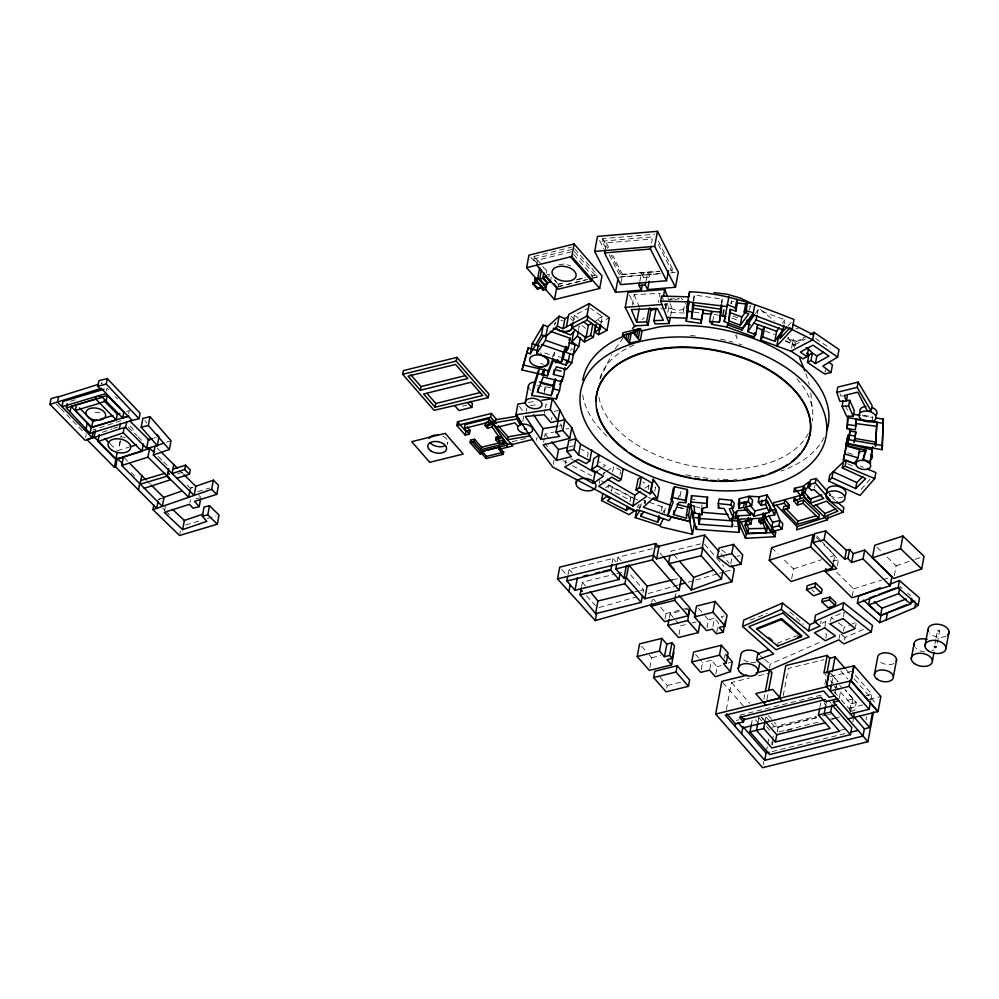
<?xml version="1.0" encoding="UTF-8"?>
<svg xmlns="http://www.w3.org/2000/svg" width="999" height="999" viewBox="0 0 999 999"><rect width="100%" height="100%" fill="white"/><g stroke="black" fill="none" stroke-linecap="round" stroke-linejoin="round"><path stroke-width="0.75" stroke-dasharray="5 3.75" d="M693.843 300.961L694.268 295.017L722.202 299.088L721.89 303.459M731.168 303.933L731.455 301.011L733.828 301.81M701.698 507.28L702.035 504.77M85.677 437.487L86.214 434.627M106.418 391.046L106.955 388.161L110.14 391.408M119.281 445.841L121.154 435.901M119.418 445.866L121.279 435.914M128.696 413.623L129.208 410.864M164.573 510.864L165.422 506.281M179.82 533.966L180.382 530.906M193.094 487.337L190.359 488.274L193.119 487.187M189.86 502.772L190.434 499.712M447.34 444.505L447.827 441.92M537.275 263.449L533.379 258.978L533.841 256.468L571.416 247.215M536.638 265.135L537.574 260.127L571.378 251.798M546.278 273.139L546.753 270.629L542.669 265.971M548.826 276.673L549.288 274.163L547.252 274.675M522.789 421.153L523.751 416.009M550.511 281.031L551.223 277.272M526.323 411.138L526.835 408.441M554.17 279.757L558.066 284.228L557.604 286.738L587.662 279.32M557.729 289.298L558.666 284.29L555.057 280.157M544.268 392.644L545.104 388.224M536.451 440.222L536.95 437.525M554.745 352.222L554.045 355.981L541.233 351.91M544.405 413.361L545.167 409.328M545.417 407.979L546.166 403.933L548.126 406.168M543.606 442.257L544.355 438.224M544.605 436.875L545.117 434.178L553.995 431.993M551.485 419.842L551.985 417.145M573.401 320.879L574.437 315.309L588.124 308.266M570.354 350.487L572.202 348.351M553.234 464.398L553.995 460.352M578.471 330.357L579.283 326.061L576.46 328.933M561.226 428.296L561.738 425.599L559.877 423.476M592.007 278.459L592.469 275.949L572.39 252.947M605.769 248.014L602.272 241.146L602.734 238.636L654.832 234.228M593.668 277.847L596.678 277.098L597.14 274.6L573.926 248.002M605.057 250.062L606.393 242.894L652.297 239.011L650.948 246.166M565.234 464.348L565.996 460.314M600.961 323.589L602.26 316.633L590.659 308.391M660.601 273.489L620.466 276.885L620.941 274.375L611.138 255.132M587.462 456.88L588.224 452.834L581.43 449.338M620.928 283.192L622.539 274.6L612.712 255.307M567.994 575.137L569.093 569.28L613.011 558.453L616.058 561.938M632.205 305.132L634.178 294.605L660.064 293.381L658.378 302.397M599.188 483.454L599.7 480.756M581.63 586.376L582.429 582.167L615.309 574.063M603.671 474.925L604.183 472.227M639.785 281.593L641.395 273.002L643.731 277.597L643.206 280.382M646.003 281.069L647.614 272.477L649.949 277.073L649.437 279.857M608.016 488.111L608.541 485.327L635.089 499.138M612.724 471.728L613.723 466.346L620.766 470.429M611.525 491.433L612.3 487.262L609.502 489.585M620.017 474.463L620.516 471.778M612.187 562.849L613.011 558.453M617.22 561.6L618.044 557.205L653.296 548.513M665.559 307.917L666.296 303.946M665.671 308.291L666.233 305.294L664.173 301.323M658.329 241.096L673.039 269.967L672.564 272.465L657.866 243.606M630.044 501.523L630.819 497.34L628.433 499.325L610.851 490.284M684.415 313.024L667.819 312.4L669.43 303.808M670.616 315.984L672.027 308.466L670.167 303.596M639.36 508.828L640.122 504.782M640.521 507.792L641.283 503.758M644.08 503.196L644.58 500.499M645.242 503.708L645.741 501.011L642.032 499.712M648.164 489.522L648.925 485.489L642.894 481.98M683.316 311.576L684.415 305.657M654.832 491.133L655.594 487.1L653.309 489.185M693.206 300.749L694.268 295.017M643.031 592.569L643.556 589.76L627.26 571.103M661.438 510.814L662.2 506.768L659.677 511.401M664.298 513.249L665.297 507.854L648.488 501.973M651.835 602.135L652.335 599.425M679.957 496.903L680.968 491.496L683.678 491.633M712.699 321.541L714.035 314.385L711.388 311.351M649.862 667.594L651.698 657.779L647.652 653.146M721.403 303.384L722.202 299.088M665.022 618.893L666.033 613.486L659.315 605.781M669.255 618.119L670.079 613.723L679.969 611.288M675.474 596.303L675.973 593.606M730.943 303.733L731.455 301.011M666.783 688.049L667.257 685.514L658.628 675.636M678.97 634.602L680.619 625.799L686.276 624.412M749.612 309.79L750.386 305.706L748.663 307.967M757.167 314.21L757.979 309.915L784.902 319.805L784.103 324.101M706.992 627.909L708.503 619.792L703.508 614.06M701.261 669.542L702.597 662.449L699.587 659.003M712.886 626.448L714.41 618.331L708.503 619.792M709.877 668.768L711.463 660.264L702.597 662.449M716.695 632.454L718.468 622.989L714.41 618.331M730.756 563.736L731.905 557.617L735.963 556.618M715.883 673.938L717.207 666.845L711.463 660.264M724.487 657.929L725.274 653.671M791.558 348.226L792.394 343.706L806.043 336.551M792.519 344.056L793.968 336.288M726.373 709.652L731.455 682.492L749.462 678.046M785.514 340.647L794.879 344.667L795.354 342.158L787.324 338.723M751.323 724.712L752.135 720.441M758.066 721.815L758.79 717.906M769.505 667.969L770.229 664.11L821.49 641.583M763.898 699.337L765.009 693.393M824.924 372.565L825.486 369.555M766.895 699.662L768.019 693.631M765.072 721.328L765.796 717.419M791.67 578.708L793.506 568.881L782.554 558.279M814.422 488.124L814.984 485.127M763.124 764.71L763.673 761.738M766.345 751.573L767.469 745.579M767.756 744.08L768.868 738.086M771.628 744.505L772.165 741.658M772.427 740.234L773.226 735.951M772.414 744.942L773.538 738.935M783.228 695.641L788.311 668.468L823.825 659.715M777.259 732.13L778.233 726.922L774.337 722.452M829.482 495.554C831.867 493.431 829.657 496.815 829.557 495.104M820.591 623.451L821.078 620.879M833.503 562.4L834.814 555.394L819.58 540.634M862.412 414.847L863.061 415.884L872.714 417.432M824.899 626.585L825.861 621.453L829.457 624.138M837.299 565.684L838.411 559.765L821.927 541.595M825.786 638.199L826.498 634.353L822.876 631.693M830.531 621.378L831.255 617.519L844.267 612.187L843.306 617.32M871.952 421.491L872.826 416.833L863.173 415.284M819.804 707.829L820.778 702.622M824.874 684.265L825.911 678.696M825.786 705.119L827.01 698.601L831.106 703.296M839.048 638.586L839.759 634.74M831.655 683.491L833.066 675.973M843.493 631.031L844.217 627.185L850.961 624.412M852.197 596.266L853.583 588.873L835.826 571.353M844.617 640.047L845.092 637.474L864.247 629.058M835.039 693.456L835.826 689.26M836.088 687.874L836.875 683.678M839.272 698.301L840.833 689.909M855.406 627.335L856.131 623.476M849.625 710.389L850.848 703.87L839.672 691.071M850.561 712.437L853.084 698.913M852.871 721.765L853.396 718.905M866.033 719.842L866.595 716.845M870.791 700.287L871.915 694.268L853.883 673.626M894.33 575.624L896.165 565.809L883.316 553.471M934.977 643.893L935.801 639.46M936.088 637.986L937.499 630.444L939.06 630.219L939.609 630.844L937.124 644.13M939.609 630.844L938.548 631.38L937.462 630.606M552.422 357.505L554.507 352.123M677.297 499.687L680.968 491.496M599.912 379.27L611.563 354.695M662.012 514.847L665.297 507.854M615.247 348.713L622.689 338.536M638.873 504.47L637.3 506.843L641.658 508.254M644.255 503.246L645.741 501.011M755.456 313.424L757.979 309.915M782.417 323.251L784.902 319.805M861.15 489.41L869.979 479.295M787.861 326.086L791.957 321.69M642.032 319.618L644.168 317.657M605.581 487.774L608.541 485.327M669.655 299.663L671.49 298.326M598.513 470.292L601.985 467.894M603.134 467.095L605.444 465.497L598.938 461.713M603.071 473.738L605.444 472.09M606.63 471.266L613.723 466.346M645.092 488.136L648.925 485.489M594.18 322.078L602.26 316.633L597.015 319.343L600.948 322.14L609.34 317.819M794.879 344.667L805.569 339.048M664.822 304.757L667.494 303.471A9.316 5.582 10.6 0 0 675.536 310.002A9.316 5.582 10.6 0 0 685.539 306.968M822.027 623.301L825.861 621.453M852.322 623.863L855.019 622.752M750.074 620.242L767.107 613.448M777.197 643.319L797.389 635.539M675.411 299.775L679.183 298.339M558.953 264.81L565.134 263.773L570.779 266.109M102.385 432.292L112.175 428.883M113.586 428.409L117.782 426.948M158.429 499.175L161.239 498.201M158.329 499.675L163.948 497.727M717.207 666.845L721.315 665.446M728.171 663.099L732.279 661.688M896.165 565.809L913.76 559.815M915.234 559.315L924.038 556.318M166.646 442.207L171.004 440.734M120.941 420.729L92.832 430.032M793.506 568.881L821.54 559.727M830.381 556.83L834.814 555.394M197.765 491.72L209.603 487.987M101.174 383.241L102.348 382.879L101.124 383.491M117.457 450.774L129.083 447.127M853.583 588.873L881.568 580.107M883.029 579.645L888.923 577.809M177.635 473.813L183.254 472.065M185.602 525.012L201.586 520.242M207.392 518.506L216.109 515.896M126.511 411.476L129.246 410.664M70.392 401.273L76.299 399.538M599.125 607.529L636.263 596.965M648.151 593.581L677.859 585.127M688.261 582.167L694.193 580.481M695.679 580.057L717.969 573.726M719.455 573.301L723.913 572.027M725.399 571.603L731.33 569.917M651.698 657.779L660.589 655.556M533.379 258.978L572.439 249.35M558.066 284.228L562.574 283.117M577.609 279.408L585.127 277.56M591.133 276.074L597.14 274.6M558.666 284.29L561.6 283.566M576.298 279.932L585.127 277.759M558.341 286.701L585.451 280.02M592.981 278.159L599.013 276.673M153.634 438.186L156.306 437.537M462.537 406.118L466.795 405.07M195.954 498.738L199.688 497.814M554.383 411.413L558.528 410.389M512.225 441.745L525.611 438.436M565.846 429.071L568.806 428.334M568.931 446.978L573.401 445.879L570.616 442.682M700.611 543.868L670.816 551.211L672.802 553.496M616.808 573.688L622.777 572.215M737.312 556.281L740.009 555.619M672.514 579.857L678.496 578.384M634.727 591.945L639.135 590.859M640.609 590.484L643.556 589.76M832.679 561.176L838.411 559.765M666.033 613.486L689.672 607.654M685.626 609.889L689.872 608.841M691.932 623.014L696.178 621.965M724.138 615.933L721.216 616.658L724.263 620.142M667.257 685.514L682.192 681.842M758.466 675.824L770.479 672.864M830.331 676.648L851.885 671.328M739.897 715.172L821.353 695.092M736.213 720.454L738.835 719.804M847.676 700.249L855.981 698.201M866.121 695.704L871.915 694.268M850.848 703.87L859.152 701.822M869.28 699.325L880.868 696.478M772.352 727.222L816.195 716.408M849.462 708.204L863.074 704.844M778.233 726.922L816.707 717.432M822.627 715.971L827.06 714.884M828.533 714.522L832.979 713.423M816.233 717.894L775.599 727.909L771.503 723.214M850.723 711.363L854.744 710.376L856.255 702.547L845.079 689.735L856.205 702.559M779.183 731.805L818.306 722.152M828.845 719.555L833.353 718.443M834.864 718.081L839.372 716.957M786.75 730.531L792.769 729.058M831.905 719.405L836.425 718.293M839.847 730.406L845.828 728.933M772.115 751.573L846.203 733.303M736.75 334.94L735.701 335.127L737.1 338.786L738.199 338.748L737.237 336.213M558.853 426.061L561.738 425.599M528.371 402.41L537.337 401.011M530.232 405.469L538.923 404.632M602.272 241.146L654.357 236.726M620.941 274.375L659.577 271.104M670.042 270.217L673.039 269.967M622.539 274.6L659.515 271.466M618.306 277.285L661.263 273.651M670.554 272.864L675.199 272.465M643.731 277.597L649.949 277.073M660.764 308.816L672.027 308.466M843.418 395.966L840.808 396.004L839.947 393.469M560.814 320.704L563.086 320.766M733.978 526.248L737.037 526.473M692.856 499.413L695.042 499.625M695.379 335.989L692.582 335.639A108.491 64.985 10.6 0 0 689.51 335.539M536.825 385.701L550.636 387.575M694.08 312.125L700.012 312.987M714.035 314.385L718.506 315.185M796.078 328.371L798.338 328.983M540.097 352.934L541.396 353.184M540.471 363.549L543.419 364.223M677.684 507.317L686.201 509.353M695.454 506.693L699.837 507.754M556.493 369.618L562.2 371.066M556.343 370.429L562.05 371.865M558.229 356.593L561.101 357.342M678.683 507.267L686.013 509.153M847.651 452.734L853.158 454.545M648.226 497.465L651.111 498.476M733.066 316.084L738.448 318.069M731.78 318.119L738.86 320.716M765.072 331.006L774.575 334.49M785.289 341.096L796.003 346.004M860.351 466.108L863.173 467.282M847.539 463.748L854.432 466.92M562.924 460.626L567.02 462.787M572.464 465.671L591.545 475.736M601.086 480.769L632.429 497.327M633.791 498.039L637.886 500.199M570.791 458.616L573.488 460.177M829.782 495.279L831.28 496.241A9.678 5.794 10.6 0 0 842.881 497.015M815.596 338.499L830.369 348.551M574.437 315.309L578.246 318.019M681.306 298.401L682.767 299.625M760.501 309.503L774.35 320.816M831.255 617.519L833.616 619.28M838.323 622.789L844.217 627.185M721.39 549.712L726.061 553.221M841.021 634.253L845.092 637.474M760.077 655.719L763.461 658.516M764.585 659.452L770.229 664.11M570.953 316.208L575.349 319.88M582.067 325.499L585.551 328.409M570.479 318.718L572.677 320.554M832.067 497.727L835.614 500.711M811.912 589.835L814.247 591.858M899.974 586.413L902.147 588.311M907.591 593.044L910.863 595.879M789.847 611.85L803.533 624.313M876.897 547.302L882.254 552.435M816.32 537.474L818.493 539.585M771.615 547.677L778.184 554.033M162.762 508.266L164.947 510.389M166.034 511.451L169.293 514.635M128.234 427.023L137.063 435.726M138.174 436.825L143.694 442.257M158.217 456.593L162.5 460.814M163.574 461.875L168.931 467.157M187.15 485.114L190.359 488.274M157.168 448.052L160.489 451.348M179.583 470.279L182.829 473.501M146.865 480.744L150.075 483.928M110.065 443.731L116.334 450.074M115.434 396.815L117.557 398.976M124.463 457.929L127.71 461.238M131.393 472.677L134.64 475.999M56.356 404.108L59.553 407.38M60.614 408.466L85.14 433.541M586.463 595.791L595.604 605.731M816.782 535.926L820.903 540.459M829.27 492.957L830.856 494.78M829.182 493.406L830.768 495.229M574.462 251.661L596.678 277.098M537.574 260.127L541.658 264.797M533.841 256.468L538.723 262.063M542.632 266.546L544.58 268.781M530.919 257.38L535.826 262.999M846.203 669.655L850.236 674.288M854.282 678.908L874.475 702.035M840.846 670.978L847.914 679.07M829.332 671.703L838.074 681.705L831.792 674.587M839.672 685.189L841.358 687.125M720.978 553.808L729.183 563.199M824.762 673.988L826.435 675.911M830.656 680.744L834.664 685.339M835.664 686.475L838.661 689.922M834.265 686.513L835.951 688.448M834.427 691.982L837.399 695.379M841.345 699.912L853.208 713.498M704.595 544.293L715.721 557.03M716.733 558.191L723.813 566.296M824.2 703.371L826.148 705.606M673.788 554.632L677.772 559.19M660.039 553.096L662.087 555.432M698.513 608.341L702.509 612.911M545.117 434.178L548.951 438.573M768.481 715.746L773.363 721.328M766.37 717.332L770.479 722.027M731.455 682.492L749.637 703.308M761.75 717.182L764.772 720.654M761.338 717.644L763.386 719.992M670.079 613.723L674.874 619.218M675.824 620.317L678.708 623.601M758.666 717.544L761.638 720.941M766.583 726.61L770.529 731.131M618.044 557.205L621.091 560.701M653.558 599.175L655.469 601.373M722.826 682.529L743.206 705.843M755.431 719.829L759.515 724.5M695.566 654.407L698.576 657.854M641.595 646.203L646.64 651.985M569.093 569.28L572.14 572.764M561.613 569.305L566.333 574.7M144.855 420.716L146.865 423.027M199.063 495.379L200.924 497.514M582.429 582.167L587.275 588.049M788.199 337.612L794.704 347.452M544.88 443.094L547.577 446.703M519.492 406.381L523.439 412.262M661.438 296.029L663.486 300M649.113 271.99L650.424 274.563M642.894 272.515L644.205 275.087M606.393 242.894L609.203 248.414M602.734 238.636L607.642 248.264M609.265 254.895L620.466 276.885M599.562 240.484L603.721 248.664M629.358 294.967L633.94 304.208M845.416 405.681L847.651 410.676M634.178 294.605L639.497 307.267M668.044 298.064L669.705 302.385M664.522 303.771L667.819 312.4M685.227 303.284L685.476 304.046M805.881 373.576L809.265 384.49M810.813 392.894L812.075 407.093M544.78 386.863A8.467 5.07 10.6 0 1 544.03 390.671M530.881 390.297A8.467 5.07 10.6 0 1 529.532 389.086M125.362 437.262A11.464 6.868 10.6 0 1 122.44 437.175M130.182 426.173A11.464 6.868 10.6 0 1 133.604 431.468M99.888 412.674A9.99 5.994 10.6 0 1 92.37 411.238M442.994 436.376A9.553 5.719 10.6 0 1 447.54 443.394M946.078 636.101A10.627 6.369 10.6 0 1 929.507 632.954M933.778 649.65A10.702 6.406 10.6 0 1 932.129 650.811M924.687 651.897A10.702 6.406 10.6 0 1 915.459 647.639M893.893 663.586A9.615 5.757 10.6 0 1 878.908 660.739M755.893 662.187A10.127 6.069 10.6 0 1 750.911 662.462M748.313 661.962A10.127 6.069 10.6 0 1 742.17 658.428M824.1 437.462A124.775 74.738 10.6 0 1 781.218 471.066M737.075 479.208A124.775 74.738 10.6 0 1 734.078 479.308M728.034 479.37A124.775 74.738 10.6 0 1 717.432 479.033M708.216 478.271A124.775 74.738 10.6 0 1 683.716 474.2M606.905 436.138A124.775 74.738 10.6 0 1 582.542 393.956M808.266 433.591A108.491 64.985 10.6 0 1 693.781 466.321A108.491 64.985 10.6 0 1 598.526 394.568M600.049 377.884A108.491 64.985 10.6 0 1 635.252 344.43M720.591 339.136A108.491 64.985 10.6 0 1 732.816 342.083M738.835 343.881A108.491 64.985 10.6 0 1 741.795 344.855M796.952 378.808A108.491 64.985 10.6 0 1 812.387 421.191M803.733 337.837A8.791 5.257 10.6 0 1 796.565 340.959A8.791 5.257 10.6 0 1 787.849 337.375M670.004 299.812A9.316 5.582 10.6 0 1 678.87 299.325M555.019 324.063A8.791 5.257 10.6 0 1 555.856 322.864M554.408 325.199A8.891 5.332 10.6 0 1 555.531 322.627"/><path stroke-width="1.5" d="M849.138 428.459L849.987 430.994L847.889 443.681L882.117 449.7L883.328 419.13L875.748 417.919M882.117 449.7L883.328 419.13M882.567 423.189L847.577 417.582L847.102 428.708L855.406 429.807L856.393 419.48L865.184 420.641M876.91 422.19L875.449 446.241L876.91 422.19L868.106 421.029M847.102 428.708L848.213 416.296M693.631 303.933L693.306 308.391L703.246 309.84L701.111 323.439L686.263 321.278L687.674 301.835L689.547 291.82C726.211 292.832 760.326 306.156 794.005 319.493L792.132 329.508L776.772 346.004L778.646 335.989L786.837 327.185M687.424 313.137L688.286 301.273M686.263 321.278L688.898 300.711M689.223 296.266L689.547 291.82M701.111 323.439L701.373 319.855L691.433 318.419L692.931 302.185M721.79 304.907L721.253 312.188L711.388 311.351L709.502 321.366L719.38 322.215L721.141 304.82M746.59 309.041L745.704 312.45L747.577 302.422L745.691 303.921L744.155 312.1L748.85 313.873L740.284 325.212L728.808 320.866L729.919 309.178L735.851 311.176L737.374 303.009L736.862 299.625L735.339 307.792L735.851 311.176M728.808 320.866L730.619 309.777M690.684 501.91L691.545 495.629L707.529 497.165L706.892 507.217L701.523 508.528L701.885 514.747L694.592 512.974L694.18 505.906L690.896 505.594L690.684 501.91L706.668 503.446L706.892 507.217M701.885 514.747L702.759 508.454M706.668 503.446L707.529 497.165M847.889 443.681L849.987 430.994L855.881 432.03L854.133 442.495L854.882 438.436L876.21 442.182M865.609 448.576L863.198 459.228L870.166 462.162L872.614 447.053M872.764 447.152L870.166 462.162M49.95 404.37L51.024 398.663L58.579 396.416L57.505 402.135L92.133 437.512L85.14 440.334L49.95 404.37L101.311 388.386L132.143 420.417L139.061 418.706L140.097 413.199L107.293 378.584L98.913 380.656L97.877 386.163L100.137 388.761M63.049 400.986L61.975 406.705L105.919 393.668M132.143 420.417L90.085 433.379L66.371 407.854L67.17 403.571M70.042 412.063L71.116 406.356L95.155 399.2M103.983 400.624L117.308 414.21L116.234 419.93L91.746 427.21L75.362 410.489L76.424 404.77M86.151 428.871L87.213 423.164L71.116 406.356M96.428 396.316L95.892 399.175L99.675 403.034L106.144 401.111L107.205 395.404L100.749 397.327M90.085 433.379L91.146 427.672L87.213 423.164M91.746 427.21L92.82 421.491L79.495 407.904M92.133 437.512L93.207 431.805M158.054 501.123L156.706 508.341L115.684 466.983L114.385 467.307L87.025 439.685L94.081 437.55L95.38 430.656M139.061 418.706L106.269 384.091L107.293 378.584M143.357 444.018L141.995 451.286L115.822 459.49L98.027 441.533L99.326 434.64M94.081 437.55L119.393 428.996L120.429 423.489M128.184 416.383L122.69 418.007L123.764 412.3L107.205 395.404M114.385 467.307L117.12 452.522M115.684 466.983L117.308 458.316L122.727 463.848M141.995 451.286L123.239 432.779L124.263 427.272M156.943 434.565L158.966 436.875L157.318 445.704L146.653 448.326L125.624 427.46L126.748 421.453M181.606 491.158L164.048 497.227L162.325 506.406L121.753 465.484L123.327 457.117L117.258 458.616M123.376 456.818L149.588 448.439M157.318 445.704L141.184 427.222L142.845 418.406L149.975 416.645L171.004 440.734L169.355 449.55L153.371 454.982L194.143 495.404L195.854 486.238L213.386 480.182L218.481 485.189L216.758 494.355L194.568 501.361L199.213 506.68L192.994 508.216L189.573 504.295L164.286 512.4L182.642 529.62L206.83 521.378L202.322 516.208L204.033 507.042L209.503 505.694L219.018 515.022L217.307 524.2L179.533 535.489L152.947 509.64L153.809 505.057M169.355 449.55L148.327 425.462L149.975 416.645M138.436 490.197L139.798 482.967M141.771 475.574L140.147 484.24L167.245 476.173L168.694 468.469M146.653 448.326L148.314 439.51L152.31 438.524M190.072 489.785L188.674 497.302L147.952 457.155L149.638 448.139L153.933 452.36M153.371 454.982L155.02 446.166L163.736 443.206M173.764 464.51L172.078 473.526L184.703 469.592L189.435 474.3L176.811 478.221M184.703 469.592L185.527 465.184L172.902 469.118M189.435 474.3L190.272 469.88L185.527 465.184M182.642 529.62L184.353 520.442L172.477 509.303M199.213 506.68L200.637 499.038M216.758 494.355L211.663 489.348L213.386 480.182M217.307 524.2L207.78 514.86L209.503 505.694M402.672 374.313L403.359 370.604L456.918 357.392L488.848 393.981L488.149 397.689L434.115 410.327L402.672 374.313L456.218 361.101L488.149 397.689M420.342 390.247L408.054 376.173L455.581 364.46L467.869 378.534L420.342 390.247L421.041 386.538L410.801 374.812M435.139 407.205L423.601 393.968L471.116 382.255L482.667 395.479L435.139 407.205L435.839 403.496L427.172 393.569M456.218 361.101L456.918 357.392M467.082 426.923L470.092 430.382L469.405 434.09L465.234 435.114L456.855 425.512L457.542 421.803L491.358 413.474L496.091 418.893L494.193 424.612L512.799 445.929L498.901 449.35L499.338 447.003M469.405 434.09L464.373 428.321L465.072 424.625L489.023 418.706L507.442 444.468L506.905 447.377M465.234 435.114L465.934 431.406L457.542 421.803M454.945 405.869L459.003 410.527L471.778 407.38L472.465 403.671L470.429 401.348M486.163 458.553L486.563 456.406L482.205 451.411L499.3 447.202L503.658 452.185L503.246 454.345L486.163 458.553L481.805 453.571L480.069 453.996L470.104 442.582L470.554 440.222L474.55 439.235L481.555 447.252L481.106 449.612L503.933 443.981L504.483 441.071M481.106 449.612L474.113 441.595L474.55 439.235M487.475 428.234L488.012 425.337L492.669 424.188L492.12 427.097L487.475 428.234L485.114 425.549L485.664 422.639L488.111 422.028M480.069 453.996L480.519 451.635L470.554 440.222M481.805 453.571L482.242 451.211M485.114 425.549L490.01 424.338L488.336 422.415L489.023 418.706M496.366 423.564L490.659 417.182L491.358 413.474M490.01 424.338L490.709 420.629M494.193 424.612L494.892 420.904L491.645 421.703M535.077 278.684L543.294 288.112L546.003 287.437L537.787 278.022L535.077 278.684L534.702 280.694L537.4 280.032L526.61 267.67L528.958 255.145L574.15 243.993L602.022 275.936L599.675 288.461L554.495 299.6L545.629 289.448L546.853 282.929M503.496 439.672L502.959 442.582L499.063 443.544L495.679 439.66L496.116 437.3L500.586 436.201L503.396 440.222L499.5 441.183L496.116 437.3M499.063 443.544L499.5 441.183M495.679 439.66L500.149 438.561L500.686 435.651M545.629 289.448L542.919 290.11L541.183 288.112L537.4 289.048L532.817 283.803L533.004 282.804L536.788 281.868L541.371 287.113L537.587 288.049L533.004 282.804M532.817 283.803L536.6 282.879L536.975 280.869M498.151 425.624L507.967 436.85L507.417 439.76L530.069 435.889M537.4 280.032L539.747 267.495M569.78 353.559L568.431 360.714L565.958 365.072L553.109 360.989L547.39 375.799L522.015 369.967L528.246 347.789L531.268 348.738M537.4 289.048L537.587 288.049M539.56 280.057L541.52 269.53M522.015 369.967L528.246 347.789M636.788 509.527L635.277 517.607L659.989 525.624L661.163 526.96L692.457 534.315L689.859 521.49L671.415 517.07L669.043 520.641L639.11 510.177L635.864 510.976L552.734 467.082L535.689 444.255L515.884 414.81L517.907 404.033L525.374 402.872M542.807 278.296L539.747 279.058L544.455 284.44L547.502 283.691L542.807 278.296L543.831 272.789M541.183 288.112L541.558 286.114M496.628 427.397L514.985 422.877L518.044 426.386A7.63 4.57 10.6 0 0 523.863 433.191A7.63 4.57 10.6 0 0 532.692 429.67A7.63 4.57 10.6 0 0 523.801 424.088L520.267 424.687L516.82 419.031L517.357 416.121L495.941 419.705M527.31 352.797L530.332 353.758L532.205 343.731L543.294 325L547.727 326.623L559.128 316.196L564.947 318.644L568.281 316.883M542.919 290.11L543.294 288.112M545.616 276.648L542.994 277.297L547.702 282.692L550.324 282.043L545.616 276.648L545.816 275.649M544.268 285.452L544.455 284.44M518.056 417.257L520.816 421.778L520.267 424.687L518.044 426.386M525.324 402.572L528.346 386.388M547.502 283.691L547.702 282.692M566.033 346.303L563.111 359.016L561.351 362.113L536.675 353.471L538.548 343.444L544.143 335.065M550.324 282.043L550.511 281.031M530.332 353.758L541.421 335.015L543.294 325M559.877 384.415L561.45 380.219L559.54 390.434L556.393 398.838L531.843 395.517L533.753 385.289L538.224 370.791M539.485 368.756L531.843 395.517M541.421 335.015L545.854 336.638L547.727 326.623M536.675 353.471L545.466 340.297L546.54 334.578M554.495 299.6L556.843 287.075M539.385 381.955L553.046 385.414L555.544 378.721L553.633 388.948L551.136 395.629L537.474 392.182L538.299 387.799M543.444 375.499L544.542 369.655M547.39 375.799L548.326 370.791L553.009 358.678M545.854 336.638L557.255 326.211L559.128 316.196M599.675 288.461L571.803 256.531L574.15 243.993M623.189 468.743L621.178 479.52L618.756 481.206L611.713 477.122L598.688 486.151L632.879 505.993L646.902 496.266L636.051 489.96L639.385 487.637L650.049 493.831L652.06 483.054L641.395 476.873L623.189 468.743L580.594 444.105L575.948 438.786L571.765 427.609L564.847 419.667L558.029 421.353L556.006 432.13L559.715 436.376L540.983 439.398L543.006 428.621L533.429 414.647M565.097 368.231L563.461 376.998L553.371 374.45L554.195 370.067M557.255 326.211L563.074 328.659L564.947 318.644M557.13 362.437L557.679 359.515M551.136 395.629L554.757 380.244M540.983 439.398L525.312 416.521L544.155 414.71L550.973 422.527L557.904 420.829L550.262 409.465L552.285 398.688L541.82 400.312M566.408 326.898L568.756 314.373L589.285 303.571L609.34 317.819L607.005 330.344L598.613 334.665L594.667 331.868L595.966 324.9M561.351 362.113L563.224 352.085L564.984 349.001M556.393 398.838L557.217 394.455M580.319 337.962L578.721 346.553L573.164 354.87L565.746 352.272L566.808 346.541M537.474 392.182L543.169 376.96L561.713 381.655L562.262 378.733M592.782 324.238L590.696 335.364L586.051 337.762L572.102 327.847L573.139 322.277M565.746 352.272L568.369 348.326L570.254 338.311L550.199 331.281M565.958 365.072L566.895 360.065M567.482 363.574L568.031 360.651M578.721 346.553L571.778 341.833L573.651 331.818M557.904 420.829L559.915 410.052L552.285 398.688M573.164 354.87L575.037 344.855L568.856 342.682M553.371 374.45L556.318 366.82L566.383 369.405L571.803 362.874L573.726 352.659M571.778 341.833L577.41 336.089L578.209 331.793M642.432 284.553L641.383 290.122L615.484 292.32L594.667 251.436L597.477 236.401L657.467 231.318L678.296 272.203L675.486 287.237L647.602 289.598L645.267 285.002L645.741 282.505M591.808 449.875L589.785 460.639L578.571 454.87L573.938 449.55L575.948 438.786L568.756 440.559L566.733 451.323L571.378 456.643L556.505 460.314L558.528 449.538L551.823 441.858M556.505 460.314L543.094 444.955L569.755 438.386L562.824 430.444L564.847 419.667L559.915 410.052M536.638 265.135L557.729 289.298L591.533 280.969L592.007 278.459M563.074 328.659L586.937 316.096L589.285 303.571M572.102 327.847L587.15 320.092L587.936 315.909M577.41 336.089L584.365 341.895L585.414 336.338M586.051 337.762L588.399 325.237L591.883 323.439M569.755 438.386L571.765 427.609M668.443 270.717L666.57 280.731L620.666 284.628L604.52 252.922L605.057 250.062M584.365 341.895L593.369 337.262L595.704 324.737M598.613 334.665L600.436 324.925M594.667 331.868L599.924 329.158L600.699 324.987M578.571 454.87L580.594 444.105M731.231 565.546L734.302 569.068L731.942 581.705L595.279 620.579L557.529 578.871L559.727 567.145L655.644 543.493L658.841 547.152M615.484 292.32L618.019 278.783M620.042 573.626L618.943 579.482L575.024 590.309L566.895 581.006L567.719 576.61M568.856 591.833L570.229 584.502M591.708 469.468L593.731 458.691L599.263 454.857L597.24 465.634L591.708 469.468L603.421 476.273L593.044 483.466L564.735 467.045L578.059 459.415L586.201 463.611L589.785 460.639M649.874 307.917L650.824 310.165L648.014 325.187L634.39 325.836L625.237 307.355L628.059 292.32L664.747 289.435L667.494 296.628M593.294 482.117L595.054 472.689L597.365 471.091M622.464 335.264L622.926 332.767L640.172 328.546L642.107 330.781L640.234 340.809L629.358 343.181L622.464 335.264L633.978 332.442M575.024 590.309L577.385 577.684M624.188 337.25L624.65 334.74M625.911 339.223L626.848 334.215L634.365 332.367M642.507 595.379L641.183 602.397L595.591 613.636L580.057 594.792L581.368 587.774M627.634 341.196L629.045 333.678M641.383 290.122L639.048 285.539L639.522 283.029M629.358 343.181L631.231 333.154L633.953 332.555M601.535 500.536L606.455 496.453L610.214 498.389L607.417 500.711L626.348 510.452L628.746 508.466L634.44 510.864L629.033 514.685L601.535 500.536L602.834 493.581M648.014 325.187L646.59 321.828L636.688 322.29L639.21 308.766M666.57 280.731L650.424 249.038L650.948 246.166M634.84 334.615L635.776 329.608L637.499 331.581M636.563 336.601L637.974 329.083L639.697 331.056M675.486 287.237L654.657 246.353L657.467 231.318M638.286 338.574L640.172 328.546M647.602 289.598L649.175 281.243M646.59 321.828L649.125 308.291M595.591 613.636L597.951 601.011L590.184 591.583M595.279 620.579L596.59 613.561M670.329 317.482L669.205 323.501L655.144 323.938L653.87 320.629L656.131 308.591M669.205 323.501L660.651 301.099L661.588 296.091L688.611 296.828M618.943 579.482L610.814 570.179L611.912 564.31M663.411 296.591L664.747 289.435M626.348 510.452L627.122 506.281M681.48 577.659L679.108 590.284L644.767 598.751L626.348 577.659L623.975 578.246L615.846 568.931L616.67 564.535M632.879 505.993L634.889 495.217L639.997 491.67M636.051 489.96L638.061 479.183L641.395 476.873L639.385 487.637M623.975 578.246L626.336 565.609M641.183 602.397L624.899 583.741L626.211 576.723M626.348 577.659L628.721 565.022L647.127 586.126L644.767 598.751M660.177 517.544L657.654 522.177L640.759 516.258L641.258 513.573M650.049 493.831L651.935 492.519L651.236 490.034L653.246 479.258L659.39 487.962L657.367 498.738L653.571 497.877L643.319 507.23L671.415 517.07M688.361 308.129L686.488 318.144L666.882 317.42M691.433 318.419L693.306 308.391M657.654 522.177L658.915 515.447M679.108 590.284L652.572 559.877L653.396 555.481M731.942 581.705L702.21 547.639L656.643 558.878L653.446 555.219L655.644 543.493M637.212 656.518L639.572 643.88L661.85 638.386L666.808 644.08L664.447 656.705L669.592 655.444L672.165 658.391L667.032 659.665L671.578 664.872L649.338 670.404L637.212 656.518L659.477 651.023L664.447 656.705M656.643 558.878L659.003 546.241M701.373 319.855L703.246 309.84L711.388 311.351M679.108 595.554L689.672 607.654L688.161 615.771L664.522 621.603L651.073 606.193L651.573 603.483M674.2 510.551L673.438 514.61L686.663 518.281L686.425 514.91L688.448 504.083L690.584 504.358L691.882 510.676L689.859 521.49L667.856 515.821L669.879 504.994L672.052 499.413M667.856 515.821L673.289 501.873L671.191 499.463L673.214 488.636L674.675 486.725L687.337 489.535L687.737 491.845L685.714 502.672L678.945 502.31L673.438 514.61M671.191 499.463L672.639 497.552L674.675 486.725M753.583 323.077L757.604 324.55L755.731 334.578L753.995 336.988L727.072 327.098L712.162 324.4L712.699 321.541M723.026 570.504L721.44 578.921L691.308 590.034L668.443 563.848L670.017 555.419M685.714 502.672L685.314 500.362L687.337 489.535M719.38 322.215L721.253 312.188M653.608 677.559L654.795 671.241L677.185 665.721L689.647 679.994L688.473 686.313L666.071 691.832L653.608 677.559L676.011 672.04L688.473 686.313M659.477 651.023L661.85 638.386M722.814 315.809L723.925 309.89M744.155 312.1L746.053 310.589L753.333 312.912L742.319 328.221L724.213 321.566L727.384 304.695L735.339 307.792M724.213 321.566L725.736 313.399M728.908 296.528L727.035 306.556L687.674 301.835L660.651 301.099M700.149 622.389L698.226 632.642L678.421 637.524L667.881 625.449L668.98 619.592M689.859 521.49L688.561 515.184L690.584 504.358M688.161 615.771L674.712 600.362L675.474 596.303M727.072 327.098L727.871 322.802M728.833 323.264L728.496 325.125L741.97 330.07L752.984 314.76L754.857 304.745M739.223 519.592L740.084 526.685L739.023 532.405L696.253 529.295L693.094 517.432L694.168 511.713L694.767 512.412M669.592 655.444L671.952 642.819L666.808 644.08M692.457 534.315L694.48 523.538L691.87 510.726M732.779 523.801L732.242 526.648L699.038 524.238L698.264 517.807L699.063 513.523M672.165 658.391L674.537 645.766L671.952 642.819M696.253 529.295L696.79 526.448M671.578 664.872L673.938 652.247M699.038 524.238L700.112 518.531L699.487 513.386M740.284 325.212L741.82 317.045L745.242 312.512M676.011 672.04L677.185 665.721M691.308 590.034L693.681 577.41L679.757 561.463M698.226 632.642L687.674 620.566L689.872 608.841L695.629 615.434M741.97 330.07L742.319 328.221M702.21 547.639L704.57 535.014L656.293 546.915M721.44 578.921L701.223 555.756L702.796 547.34M746.54 322.789L747.052 320.08M755.731 334.578L747.689 331.631L749.562 321.603L754.607 314.598M694.492 616.87L696.515 606.043L715.072 601.473L727.06 615.209L725.037 626.036L719.193 627.472L723.264 632.13L716.445 633.816L712.374 629.158L706.48 630.606L694.492 616.87L713.036 612.3L725.037 626.036M718.244 503.608L719.118 499.001L731.768 500.299L734.277 503.171L733.416 507.792L729.307 508.803L732.979 517.22L735.464 516.608L737.075 518.568L729.757 519.255L724.1 508.566L718.431 507.979L718.244 503.608L730.906 504.907L733.416 507.792M718.431 507.979L718.868 505.669M691.708 662.025L693.568 652.11L721.34 645.254L728.096 652.984L726.236 662.911L723.426 663.598L730.419 671.615L715.359 676.773L709.602 670.179L700.736 672.377L691.708 662.025L719.492 655.182L726.236 662.911M747.689 331.631L756.093 319.942L756.905 315.647M753.995 336.988L754.807 332.692M717.344 557.117L719.055 547.952L733.503 544.393L742.719 554.944L741.008 564.123L730.182 566.783L717.344 557.117L731.78 553.558L741.008 564.123M806.218 347.615L808.441 349.126L807.042 356.643L802.996 358.866L790.996 351.223L760.489 340.035L762.362 330.007L764.61 326.885L776.635 331.293L779.12 327.847M730.906 504.907L731.768 500.299M760.489 340.035L762.736 336.9L764.61 326.885L757.604 324.55M713.036 612.3L715.072 601.473M732.242 526.648L732.055 517.744M732.979 517.22L733.84 512.612L732.005 508.404M735.464 516.608L736.325 511.988L733.84 512.612M747.077 510.102L737.187 510.664L736.201 515.934L750.336 515.122L743.531 507.317L738.985 508.441L738.386 503.946L739.372 498.688L749.163 496.278L759.24 496.79L767.057 494.855L775.674 509.502L779.919 520.479L782.854 523.838L781.867 529.108L770.778 531.843L762.412 518.194L763.398 512.937L764.647 514.96L762.999 523.126L766.408 532.742L747.739 533.116L745.029 525.462L745.853 521.053L751.748 519.605L750.923 524.013L745.029 525.462M737.075 518.568L737.499 516.271M738.985 508.441L739.972 503.184M739.023 532.405L737.649 521.053L738.723 515.309M731.78 553.558L733.503 544.393M771.603 527.422L775.686 532.305L774.862 536.713L745.466 538.311L738.598 522.652L739.148 519.717M743.531 507.317L744.517 502.06L741.483 502.809M762.736 336.9L774.762 341.321L776.635 331.293M767.17 500.424L770.217 507.205L769.242 512.462L753.908 516.246L745.816 506.968L746.802 501.71M723.264 632.13L725.286 621.303M751.66 505.531L748.176 501.535L749.163 496.278L752.647 500.262L751.66 505.531L745.816 506.968M719.492 655.182L721.34 645.254M781.156 336.076L782.167 330.632M774.762 341.321L783.029 329.82L783.828 325.537M750.923 524.013L747.764 520.392L748.313 517.457M745.466 538.311L746.29 533.903L740.671 521.091M750.336 515.122L750.823 512.487M747.739 533.116L748.563 528.708L745.853 521.053M873.501 711.987L867.931 741.708L762.562 767.682L715.684 714.06L721.802 681.368L747.115 675.124M753.908 516.246L754.894 510.976L749.837 505.182M766.32 500.387L765.571 504.333L761.188 505.407L758.253 502.047L759.24 496.79M761.188 505.407L762.175 500.149M730.419 671.615L732.279 661.688L726.273 654.82M762.999 523.126L760.676 523.701L758.716 521.441L759.265 518.506M761.038 520.879L761.588 517.932M760.676 523.701L761.5 519.293M742.569 626.498L781.305 609.477L808.616 631.068L820.117 626.011L814.385 621.49L815.584 615.072L843.705 602.722L872.464 625.449L871.265 631.868L843.893 643.893L838.81 639.872L769.03 670.529L756.618 660.264L773.663 653.908L742.569 626.498L743.78 620.079L782.504 603.059L809.814 624.65L816.208 621.84M781.867 529.108L778.933 525.736L771.765 527.509L765.009 517.157L774.687 514.772L766.071 500.124L767.057 494.855M765.009 517.157L765.746 513.211M738.224 668.743L740.759 655.207A10.127 6.069 10.6 0 1 748.039 650.087A10.127 6.069 10.6 0 1 759.365 654.195M766.408 532.742L767.232 528.334L764.31 520.092M773.688 506.243L773.713 502.722L803.308 494.605M771.765 527.509L772.739 522.252L768.531 515.784M735.114 726.373L735.576 723.863L726.785 713.798M771.44 531.68L772.264 527.26M774.687 514.772L775.674 509.502L768.755 511.213M769.242 560.302L771.615 547.677L813.061 534.315L810.689 546.94L832.442 568.019L791.146 581.518L769.242 560.302L810.689 546.94M756.992 629.208L757.192 628.184L781.555 618.593L801.66 635.701L801.46 636.725L777.697 646.078L756.992 629.208L781.368 619.617L781.555 618.593M828.908 362.225L832.429 364.972L831.018 372.49L824.637 374.063L807.504 362.412L808.915 354.895L812.412 352.984L816.832 355.994L823.601 352.272M831.018 372.49L822.801 366.084L837.612 357.08L839.01 349.563L814.06 332.342L812.649 339.86L790.996 351.223M778.933 525.736L779.919 520.479L772.739 522.252M788.76 508.416L784.24 503.234L784.852 499.975L789.372 505.157L788.76 508.416L783.191 509.79L783.79 506.53L786.588 505.844M807.504 362.412L811.001 360.502L812.412 352.984L808.441 349.126M735.576 723.863L743.456 721.915L744.093 718.518M741.645 733.853L742.994 726.648L766.071 753.071L764.722 760.289L862.999 736.051L864.347 728.833L853.371 716.271M756.618 660.264L757.816 653.846L769.18 649.612M787.911 507.43L788.523 504.17M811.001 360.502L815.421 363.511L816.832 355.994M758.241 670.941L759.652 663.423M801.722 493.531L810.164 503.196L823.725 498.464L814.135 489.635L811.325 490.322L807.966 486.488L808.815 481.968L803.321 486.151L794.505 488.324L793.83 491.933L802.647 489.76L805.194 492.682L801.722 493.531L802.397 489.922L809.64 487.112M850.449 734.677L830.681 712.037L832.03 704.819L851.797 727.459L850.449 734.677L769.742 754.57L749.974 731.93L751.323 724.712M783.191 509.79L797.302 524.375L818.705 518.144L803.121 503.346L797.477 505.069L793.743 500.786L794.355 497.527M797.477 505.069L798.089 501.81L795.341 498.663M757.816 723.114L756.468 730.331L771.852 747.951L839.572 731.256L824.187 713.636L825.536 706.418M799.824 498.801L800.499 495.192L794.505 488.324M802.647 489.76L803.321 486.151L805.868 489.073L805.194 492.682M765.284 691.907L769.455 669.617L756.056 672.914M781.305 609.477L782.504 603.059M797.302 524.375L797.914 521.116L785.813 508.616M776.373 505.144L797.165 526.623L796.553 529.882L827.434 519.817L828.046 516.558M803.121 503.346L803.733 500.099L798.089 501.81M827.434 519.817L804.133 497.402L804.545 495.229M768.581 690.609L771.977 672.502L769.455 669.617M777.697 646.078L777.884 645.042M775.424 741.957L763.723 728.546L765.072 721.328L776.772 734.74L775.424 741.957L830.169 728.458L818.456 715.047L819.542 709.278M807.966 486.488L810.776 485.789L809.59 484.428L810.426 479.907L816.171 478.496L826.86 490.746M810.164 503.196L811.013 498.688L821.865 494.892M836.8 501.698L843.905 507.667L843.069 512.175L828.633 500.062L829.932 499.75L815.321 483.004L816.171 478.496M779.67 698.276L785.788 665.584L827.222 655.369L829.744 658.254L826.985 672.964M836.812 392.382L837.799 387.125L858.153 382.105L872.177 405.669L871.19 410.926L867.419 411.151L857.766 392.145L844.405 395.442L846.34 401.173L839.822 401.261L836.812 392.382L857.167 387.362L858.153 382.105M825.836 568.506L825.286 571.465L836.75 568.631L813.061 542.519L814.722 533.653L825.698 530.944L846.378 550.262L849.612 549.462L853.258 553.633L851.598 562.512L863.024 558.928L864.684 550.062L853.258 553.633M818.705 518.144L819.317 514.885L803.733 500.099M806.493 589.685L807.217 585.776L815.584 582.991L822.165 589.235L821.428 593.144L813.523 595.766L806.493 589.685L814.847 586.9L815.584 582.991M845.778 400.549L849.687 400.312L854.307 410.601L853.258 416.208L846.603 416.283L842.12 406.306L843.168 400.699M826.011 495.254L827.322 489.06A9.678 5.794 10.6 0 1 840.509 487.087A9.678 5.794 10.6 0 1 844.505 496.028M867.407 469.043L875.873 472.564L874.749 478.571L860.014 495.417L828.646 481.019L829.769 475.012L843.406 461.85L846.24 460.252L856.118 464.348M835.751 508.966L824.924 513.498L824.3 516.808L837.836 511.138L826.548 501.123L813.149 506.068M828.646 481.019L832.017 477.722L833.141 471.703L856.755 482.542L862.811 476.585M846.34 401.173L847.327 395.904M853.258 416.208L848.626 405.919L849.687 400.312M851.598 562.512L847.951 558.329L844.717 559.14L824.038 539.81L825.698 530.944M808.616 631.068L809.814 624.65M845.866 445.317L848.039 435.352L845.866 445.317L866.333 450.349L863.198 459.228M843.393 459.89L846.34 445.891L859.59 449.8L858.079 457.867L854.407 463.524L843.393 459.89L846.34 445.891M832.017 477.722L855.631 488.548L865.721 478.633L842.282 467.869L843.406 461.85M842.282 467.869L845.117 466.258L846.24 460.252M821.865 601.823L822.402 598.963L830.007 597.09L835.776 602.547L835.239 605.406L828.146 607.779L821.865 601.823L829.47 599.937L835.239 605.406M856.393 419.48L855.631 423.539L876.148 426.248M855.881 432.03L855.119 436.088L849.225 435.052M832.442 568.019L833.241 563.811M829.47 599.937L830.007 597.09M855.631 488.548L856.755 482.542M844.717 559.14L846.378 550.262M827.222 655.369L823.925 673.026L829.332 671.703L826.523 686.725L715.684 714.06M847.951 558.329L849.612 549.462M854.282 713.061L853.446 717.569L826.285 686.475L829.108 671.44L854.095 665.809L880.868 696.478L878.059 711.513L848.039 718.905M814.385 621.49L842.507 609.128L843.705 602.722M832.342 671.653L835.102 656.93L829.744 658.254M831.368 684.989L830.244 691.008L849.075 686.363L869.093 709.302L850.274 713.948M867.931 741.708L833.391 702.135L833.865 699.625M889.272 584.415L899.462 580.531L919.517 597.976L918.168 605.194L914.809 607.704L879.669 622.677L857.354 603.259L858.703 596.053L880.531 587.737M872.389 557.867L874.762 545.242L902.921 536.038L924.038 556.318L921.665 568.943L893.805 578.433L872.389 557.867L900.561 548.663L902.921 536.038M849.075 686.363L850.199 680.344M853.77 665.896L850.961 680.931L877.734 711.588M878.059 711.513L851.285 680.843L854.095 665.809M911.687 598.276L910.601 604.045L880.581 615.471L868.606 605.057L869.954 597.839L875.673 595.654M880.581 615.471L881.93 608.254L906.23 599.013M879.669 622.677L881.018 615.459L906.58 604.67M825.286 571.465L851.922 597.752L890.209 585.751L891.87 576.885L864.684 550.062M874.362 674.812L877.559 657.679A9.615 5.757 10.6 0 1 888.186 653.071A9.615 5.757 10.6 0 1 896.29 661.238M869.093 709.302L870.504 701.785M886.063 620.242L887.412 613.024M864.347 728.833L869.704 727.509L872.514 712.524M857.354 603.259L898.113 587.749L899.462 580.531M868.606 605.057L898.625 593.631L899.699 587.849M893.368 676.91L896.578 659.765M914.809 607.704L915.621 603.384M911.263 658.666L913.96 644.243M924.974 645.804L928.021 629.57M932.417 661.001L934.04 652.335M946.016 648.114L949.05 631.88M542.195 373.888L543.743 369.73M541.982 375.037L544.418 368.918M555.394 379.52L552.897 386.213L540.609 383.104M564.06 370.267L564.934 367.932M561.713 381.655L563.461 376.998M555.769 362.949L556.755 360.414M659.989 525.624L663.286 518.631M635.277 517.607L640.022 510.489M640.759 516.258L643.731 511.788M568.931 340.272L570.254 338.311M778.171 338.486L780.631 335.851L780.169 338.349L790.097 327.697M575.524 329.895L570.566 334.965L560.701 331.006M632.454 328.421L635.651 325.487M519.492 422.515L520.816 421.778M815.421 363.511L828.97 356.069L812.949 345.179L800.349 352.098L807.042 356.643M810.052 334.44L814.06 332.342M910.688 602.884L914.797 601.086M826.248 518.668L843.069 512.175M797.464 637.35L801.66 635.701M878.533 594.567L895.678 588.036M693.681 577.41L713.761 570.004M98.027 441.533L123.239 432.779M152.947 509.64L211.663 489.348M184.353 520.442L202.859 514.148M144.181 488.349L170.217 479.845L167.245 476.173M800.499 495.192L803.371 494.255M793.743 500.786L804.133 497.402M797.165 526.623L825.112 517.519M121.753 465.484L147.952 457.155M58.491 396.878L98.189 384.415M130.544 446.665L136.364 444.842M91.146 427.672L128.859 416.046M62.962 401.448L103.983 389.285M75.362 410.489L99.838 403.209L116.234 419.93M92.82 421.491L97.14 420.204M100.025 419.355L112.987 415.497M117.308 414.21L119.892 413.449M140.847 480.482L165.097 473.264M66.371 407.854L102.36 397.252L122.69 418.007M797.914 521.116L816.458 515.709M679.345 584.702L685.289 583.016M763.336 702.309L779.445 698.026L782.192 701.161M526.61 267.67L571.803 256.531M97.877 386.163L106.269 384.091M119.393 428.996L125.624 427.46M141.184 427.222L148.327 425.462M421.041 386.538L465.596 375.562M435.839 403.496L480.382 392.507M456.855 425.512L490.659 417.182M464.373 428.321L488.336 422.415M494.742 421.703L491.496 422.502L490.546 421.428M465.934 431.406L470.092 430.382M470.104 442.582L474.113 441.595M202.322 516.208L207.78 514.86M481.555 447.252L498.676 443.032M556.006 432.13L562.824 430.444M507.442 444.468L511.875 443.381M480.519 451.635L507.342 445.03L504.383 441.62M511.688 444.642L532.504 439.51M486.563 456.406L503.658 452.185M558.528 449.538L567.444 447.34M566.733 451.323L573.938 449.55M809.59 484.428L815.321 483.004M738.386 503.946L748.176 501.535M758.253 502.047L766.071 500.124M773.101 505.981L784.24 503.234M754.894 510.976L767.432 507.892M738.598 522.652L747.764 520.392M758.716 521.441L763.661 520.229L774.862 536.713M557.529 578.871L653.446 555.219M583.441 576.186L587.986 575.074M595.566 573.201L600.099 572.077M603.134 571.341L609.19 569.842M566.895 581.006L610.814 570.179M615.846 568.931L652.572 559.877M668.443 563.848L701.223 555.756M580.057 594.792L624.899 583.741M813.061 542.519L824.038 539.81M647.127 586.126L672.514 579.857M597.951 601.011L633.254 592.307M651.073 606.193L674.712 600.362M667.881 625.449L687.674 620.566M851.285 680.843L826.285 686.475M834.577 695.966L829.17 697.29L823.626 690.946L725.336 715.184L764.722 760.289M825.324 699.625L743.868 719.717L740.883 716.308M837.911 698.626L824.912 701.835L820.941 697.29L739.485 717.382L743.456 721.915M833.391 702.135L838.798 700.799M836.5 704.832L742.756 727.946L738.086 722.589M749.974 731.93L763.723 728.546M818.456 715.047L830.681 712.037M776.772 734.74L825.599 722.702M766.071 753.071L769.093 752.322M850.736 732.192L858.303 730.331M631.38 333.216L634.065 332.605M642.107 330.781L659.44 326.848A124.775 74.738 10.6 0 1 783.553 353.097A124.775 74.738 10.6 0 1 826.96 430.369M559.54 330.594L558.466 330.082M650.824 310.165L656.53 309.153M507.967 436.85L529.108 433.241M495.404 422.602L516.82 419.031M543.006 428.621L557.417 426.298M515.884 414.81L550.262 409.465M594.667 251.436L654.657 246.353M604.52 252.922L650.424 249.038M639.048 285.539L645.267 285.002M625.237 307.355L661.937 304.47M842.12 406.306L848.626 405.919M746.29 533.903L775.686 532.305M749.662 513.536L752.709 513.399M762.412 518.194L737.986 519.255L736.201 515.934M653.87 320.629L663.411 320.317L657.255 308.416L631.356 309.64L636.688 322.29M748.563 528.708L765.684 528.371M538.898 366.758L540.784 366.808A10.102 6.044 10.6 0 0 545.029 357.043L543.369 356.094M693.094 517.432L698.264 517.807M731.518 520.604L737.649 521.053M700.112 518.531L731.805 520.829M570.766 324.3L571.678 325.699A8.891 5.332 10.6 0 1 565.609 331.631L560.427 330.906L563.561 331.693A8.791 5.257 10.6 0 0 570.904 324.525M702.359 512.35L728.046 514.51M702.984 313.411L711.276 314.136M737.374 303.009L745.691 303.921M714.035 292.632L727.297 294.293L740.072 297.977L751.498 303.459M686.425 514.91L688.561 515.184M847.851 424.65L856.168 425.749M692.394 305.045L720.329 309.116M688.136 311.251L692.594 311.9M852.746 414.223L860.114 415.409M848.651 439.622L882.879 445.641M720.004 315.459L725.961 316.533M562.375 331.468L558.916 330.357M672.639 497.552L685.314 500.362M522.952 364.947L548.326 370.791M846.515 443.469L872.102 449.762M553.633 388.948L559.54 390.434M867.232 462.062L870.803 462.974M676.935 504.195L688.686 507.467L688.448 504.083M844.829 453.958L858.079 457.867M553.259 328.259L557.405 329.495A8.791 5.257 10.6 0 1 555.981 328.196M532.205 343.731L539.323 345.991M532.692 349.2L538.386 351.011M563.111 359.016L571.803 362.874M545.466 340.297L568.369 348.326M541.458 344.455L563.224 352.085M652.559 498.988L669.879 505.044M756.093 319.942L783.029 329.82M745.953 323.314L750.199 324.875M752.984 314.76L792.132 329.508L812.649 339.86L837.612 357.08M730.344 312.699L741.82 317.045M845.117 466.258L874.749 478.571M757.167 327.572L762.362 330.007M793.069 324.5L813.586 334.84M558.266 329.982L559.153 330.444L557.08 329.295A8.891 5.332 10.6 0 1 555.656 328.034M597.24 465.634L621.178 479.52M607.28 479.195L634.889 495.217M574.837 460.964L595.054 472.689M586.937 316.096L607.005 330.344M587.15 320.092L599.924 329.158M583.329 321.628L588.399 325.237M590.696 335.364L593.369 337.262M806.655 353.122L808.915 354.895M842.507 609.128L871.265 631.868M768.681 637.549L772.14 640.359M781.368 619.617L801.46 636.725M898.113 587.749L918.168 605.194M898.625 593.631L910.601 604.045M874.312 601.623L881.93 608.254M863.398 600.137L875.149 610.352M877.497 612.399L881.018 615.459M814.847 586.9L821.428 593.144M900.561 548.663L921.665 568.943M807.829 496.69L810.838 499.587L804.282 492.07M807.766 497.04L810.776 499.937M815.996 504.957L824.912 513.548M863.024 558.928L890.209 585.751M129.52 420.641L149.425 440.372M161.588 452.447L177.547 468.269M183.916 474.575L195.829 486.388M151.136 484.99L163.948 497.727M104.833 438.449L109.016 442.669M94.068 436.838L114.86 457.829M98.851 395.392L100.911 397.49M129.87 463.436L145.804 479.682M580.369 589.148L582.392 591.371M709.502 321.366L712.162 324.4M570.441 256.805L591.533 280.969M635.314 332.118L633.578 330.132L633.116 332.642L640.234 340.809M553.883 283.691L555.856 285.939M744.517 502.06L746.453 504.283M750.174 517.794L751.748 519.605M534.702 280.694L536.6 282.879M835.102 656.93L845.191 668.493M704.57 535.014L718.93 551.46M859.727 716.083L869.704 727.509M663.099 556.605L674.337 569.467M780.319 698.126L772.714 689.397L755.731 693.593L765.858 705.194M467.707 402.722L471.778 407.38M498.901 449.35L503.246 454.345M167.957 472.415L169.443 474.25M651.236 490.034L657.367 498.738M492.12 427.097L500.149 438.561M502.959 442.582L503.933 443.981M764.485 515.821L766.857 519.692M857.167 387.362L871.19 410.926M765.571 504.333L769.242 512.462M799.712 358.166L804.757 370.779M653.246 479.258L653.958 481.743M739.372 498.688L739.772 501.685M691.545 495.629L691.77 499.313M528.671 387.749A8.467 5.07 10.6 0 1 534.44 382.105M872.614 407.667A8.704 5.22 10.6 0 1 875.936 415.234M860.127 412.225A8.704 5.22 10.6 0 1 866.071 406.431M871.265 454.145A7.517 4.495 10.6 0 1 871.578 458.728M858.403 452.947A7.517 4.495 10.6 0 1 864.672 451.261M445.154 445.716A9.553 5.719 10.6 0 1 430.269 442.882M429.22 438.386A9.553 5.719 10.6 0 1 438.249 435.089M928.421 631.281A10.627 6.369 10.6 0 1 939.759 624.475A10.627 6.369 10.6 0 1 947.714 634.952M914.36 645.953A10.702 6.406 10.6 0 1 927.134 639.422M576.498 482.917A10.115 6.056 10.6 0 1 576.835 479.795M596.078 401.361A108.491 64.985 10.6 0 1 724.725 352.06A108.491 64.985 10.6 0 1 802.122 451.373M800.361 453.558A108.491 64.985 10.6 0 1 791.707 461.725M787.886 464.448A108.491 64.985 10.6 0 1 769.355 473.576M763.873 475.374A108.491 64.985 10.6 0 1 743.481 479.632M733.179 480.581A108.491 64.985 10.6 0 1 719.43 480.794M716.358 480.694A108.491 64.985 10.6 0 1 710.501 480.332M707.542 480.082A108.491 64.985 10.6 0 1 703.084 479.607M700.112 479.22A108.491 64.985 10.6 0 1 694.193 478.309M691.258 477.784A108.491 64.985 10.6 0 1 688.348 477.21M686.812 476.885A108.491 64.985 10.6 0 1 662.787 469.942M661.363 469.405A108.491 64.985 10.6 0 1 629.283 452.672M626.773 450.861A108.491 64.985 10.6 0 1 596.865 409.253M582.754 380.257A124.775 74.738 10.6 0 1 624.038 336.014M688.049 301.623L686.937 307.53L687.936 308.679L689.048 302.772L688.049 301.623M524.45 428.758L526.211 429.245L524.45 428.758M934.452 646.678C935.938 649.487 937.537 645.092 934.452 646.678M826.385 494.018L825.948 495.467A9.678 5.794 10.6 0 0 828.433 499.987L830.344 501.198A9.678 5.794 10.6 0 0 843.993 500.599A9.678 5.794 10.6 0 0 839.197 491.908A9.678 5.794 10.6 0 0 826.385 494.018M824.662 627.872L814.435 632.779L825.299 640.771L835.439 635.901L824.662 627.872M843.056 618.593L830.057 623.938L843.019 633.603L855.169 628.608L843.056 618.593M782.941 613.074L748.875 626.648L775.998 649.737L809.165 636.962L782.941 613.074M445.229 433.404L411.713 441.658L429.745 462.312L463.249 454.046L445.229 433.404M586.638 478.596L584.028 478.396A10.115 6.056 10.6 0 0 576.373 485.214A10.115 6.056 10.6 0 0 589.61 490.784A10.115 6.056 10.6 0 0 594.954 482.992L593.506 481.493A10.115 6.056 10.6 0 0 586.638 478.596M539.385 366.845L536.875 366.371A9.778 5.857 10.6 0 1 529.882 358.354A9.778 5.857 10.6 0 1 541.62 355.457L543.968 356.306A9.778 5.857 10.6 0 1 548.626 363.474A9.778 5.857 10.6 0 1 539.385 366.845M863.348 420.542L861.538 419.505A8.704 5.22 10.6 0 1 864.485 411.151A8.704 5.22 10.6 0 1 876.135 417.844A8.704 5.22 10.6 0 1 863.348 420.542M869.567 463.211L868.318 462.15A7.517 4.495 10.6 0 0 856.205 462.699A7.517 4.495 10.6 0 0 864.26 469.53A7.517 4.495 10.6 0 0 869.567 463.211M527.859 406.481A8.467 5.07 10.6 0 0 541.82 405.706A8.467 5.07 10.6 0 0 531.418 398.289A8.467 5.07 10.6 0 0 527.859 406.481M111.451 449.887A11.464 6.868 10.6 0 0 130.345 448.863A11.464 6.868 10.6 0 0 116.259 438.811A11.464 6.868 10.6 0 0 111.451 449.887M88.886 417.619A9.99 5.994 10.6 0 0 105.37 416.708A9.99 5.994 10.6 0 0 93.094 407.942A9.99 5.994 10.6 0 0 88.886 417.619M430.581 450.711A9.553 5.719 10.6 0 0 446.328 449.85A9.553 5.719 10.6 0 0 434.602 441.483A9.553 5.719 10.6 0 0 430.581 450.711M928.158 650.711A10.627 6.369 10.6 0 0 945.691 649.75A10.627 6.369 10.6 0 0 932.629 640.421A10.627 6.369 10.6 0 0 928.158 650.711M914.46 663.598A10.702 6.406 10.6 0 0 932.092 662.637A10.702 6.406 10.6 0 0 918.955 653.259A10.702 6.406 10.6 0 0 914.46 663.598M877.234 679.245A9.615 5.757 10.6 0 0 893.081 678.383A9.615 5.757 10.6 0 0 881.28 669.954A9.615 5.757 10.6 0 0 877.234 679.245M741.258 673.413A10.127 6.069 10.6 0 0 757.941 672.502A10.127 6.069 10.6 0 0 745.504 663.623A10.127 6.069 10.6 0 0 741.258 673.413M627.31 464.41A124.775 74.738 10.6 0 0 825.586 439.011A124.775 74.738 10.6 0 0 657.28 338.374A124.775 74.738 10.6 0 0 627.31 464.41M637.15 458.329A108.491 64.985 10.6 0 0 809.54 436.238A108.491 64.985 10.6 0 0 663.199 348.738A108.491 64.985 10.6 0 0 637.15 458.329M555.669 278.034A12.2 7.305 10.6 0 0 575.774 276.935A12.2 7.305 10.6 0 0 560.789 266.246A12.2 7.305 10.6 0 0 555.669 278.034"/></g></svg>
